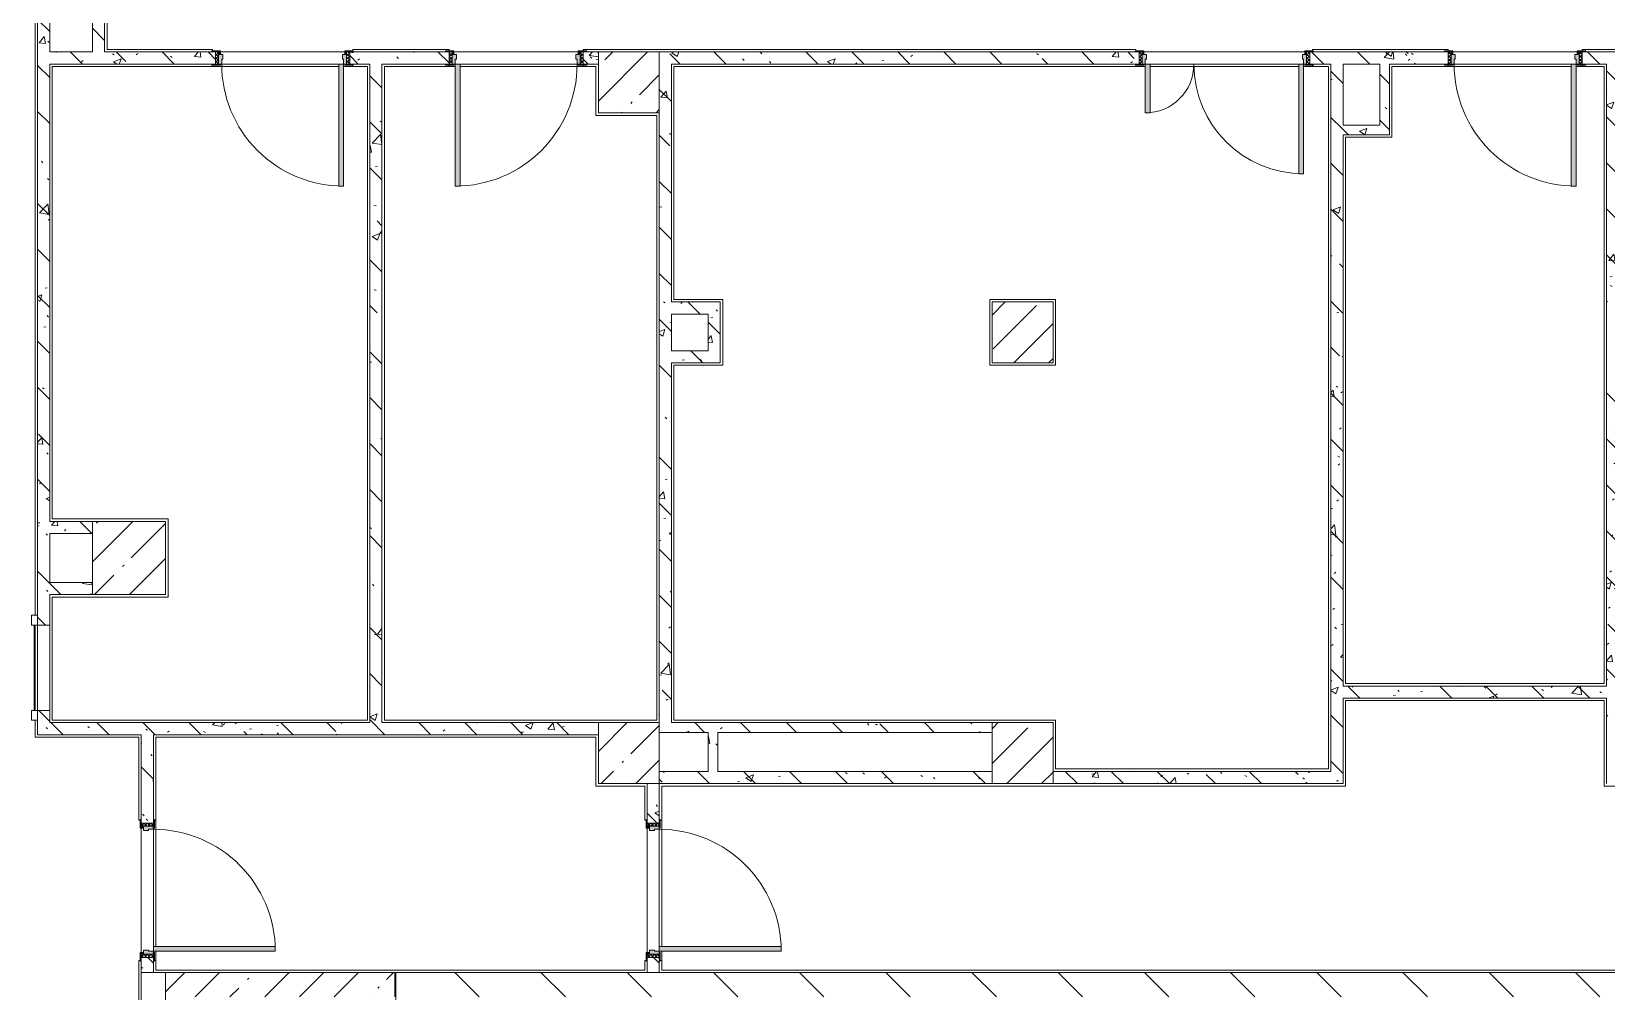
# Model space of a CAD drawing. Header units: millimetres. Extents: x -7229 to 193500, y -8553 to 29000.
# Drawn here: x 65660 to 78580, y 13445 to 21318 of the extents above; entities that cross this region are included whole.
import ezdxf

# ---------------------------------------------------------------- set-up
doc = ezdxf.new("R2010")
doc.units = ezdxf.units.MM
for name, color, linetype, lineweight, true_color in [('A-DOOR-1', 7, 'Continuous', 5, 0xaaaaaa), ('A-DOOR-2', 7, 'Continuous', 5, 0xe2e2e2), ('A-DOOR-FRAM-1', 7, 'Continuous', 5, 0xe2e2e2), ('A-DOOR-FRAM-2', 7, 'Continuous', 5, 0xaaaaaa), ('A-FLOR-1', 7, 'Continuous', 5, 0xaaaaaa), ('I-WALL-3', 7, 'Continuous', 5, 0x787878)]:
    doc.layers.add(name, color=color, linetype=linetype, lineweight=lineweight, true_color=true_color)
for name, color, linetype, lineweight in [('A-WALL-1', 7, 'Continuous', 9), ('I-WALL', 7, 'Continuous', 5), ('S-COLS', 7, 'Continuous', 5)]:
    doc.layers.add(name, color=color, linetype=linetype, lineweight=lineweight)
pattern_1 = [(135, (0, 0), (-377.1708, -377.1708), [533.4, -88.9, 17.78, -88.9]), (135, (0, 376.94), (-377.1708, -377.1708), []), (50, (0, 0), (637.6445, -55.7866), [66.675, -733.425]), (355, (0, 0), (-123.3494, 668.699), [53.34, -586.74]), (100.451, (53.14, -4.65), (514.299, 612.908), [56.665, -623.315]), (46.184, (0, 177.8), (948.7764, -147.15), [100.012, -1100.137]), (96.636, (79.1, 165.5), (830.909, 865.997), [84.998, -934.973]), (351.184, (0, 177.8), (830.918, 865.988), [80.01, -880.11]), (21, (88.9, 133.35), (530.6506, -357.9283), [66.675, -733.425]), (326, (88.9, 133.35), (216.308, 644.6585), [53.34, -586.74]), (71.451, (133.1, 103.5), (746.9596, 286.7243), [56.665, -623.315]), (37.5, (0, 0), (10.81053, 295.9426), [16.764, -562.864, 16.764, -578.866, -588.962]), (37.5, (0, 0), (10.81053, 295.9426), [-1175.258, 16.764, -572.198]), (7.5, (0, 0), (233.8692, 350.6318), [16.764, -322.834, 16.764, -549.529, -224.472]), (7.5, (0, 0), (233.8692, 350.6318), [-905.891, 16.764, -207.708]), (327.5, (-198.25, 0), (474.5678, -20.0513), [16.764, -205.486, 16.764, -676.656, -920.115]), (327.5, (-198.25, 0), (474.5678, -20.0513), [-915.67, 16.764, -903.351]), (317.5, (-287.15, 0), (518.4522, 88.9934), [16.764, -272.161, 16.764, -443.738, -653.415]), (317.5, (-287.15, 0), (518.4522, 88.9934), [-749.427, 16.764, -636.651])]
pattern_2 = [(135, (1751.41, 114.685), (-14.14214, -14.14214), []), (225, (1751.41, 114.685), (14.14214, -14.14214), [])]
pattern_3 = [(45, (-371.384, 114.685), (-14.1421, 14.1421), []), (135, (-371.384, 114.685), (-14.1421, -14.1421), [])]
pattern_4 = [(135, (0, 0), (-353.5534, -353.5534), [])]

# ---------------------------------------------------------------- blocks, each defined once
blk = doc.blocks.new('BSC_Колонна _Прямоугольная - 600х600-V14-1_2_1_птичка зашивка')
at = {"layer": 'S-COLS'}
h = blk.add_hatch(dxfattribs=at)
h.set_pattern_fill('FP_21', color=256, style=0, pattern_type=2)
h.set_pattern_definition([(45, (-66460, -17000), (-285.1231, 285.1231), []), (45, (-66174.88, -17000), (-285.1231, 285.1231), [504.031, -100.806, 16.764, -84.042])])
h.paths.add_polyline_path([(300, -300), (300, 300), (-300, 300), (-300, -300), (288, -300)])
for p, q in [((300, 300), (-300, 300)), ((-300, 300), (-300, -300)), ((300, -300), (300, 300)), ((-300, -300), (300, -300))]:
    blk.add_line(p, q, dxfattribs=at)
blk = doc.blocks.new('110_Дверь_СКБ_2Ст - Д-10а_п__ СОШ_Дв_1450x2100h_Горячий цех 2-32185694-1_2_1_птичка зашивка')
at = {"layer": 'A-DOOR-1'}
h = blk.add_hatch(dxfattribs=at)
h.set_pattern_fill('FP_43', color=256, style=0, pattern_type=2)
h.set_pattern_definition([(135, (1601.41, 114.685), (-14.14214, -14.14214), []), (225, (1601.41, 114.685), (14.14214, -14.14214), [])])
h.paths.add_polyline_path([(712, 50), (687, 50), (687, -50), (712, -50)])
at = {"layer": 'A-DOOR-2'}
for points in [[(-638, 950), (-638, 50), (-598, 50), (-598, 950)], [(622, 450), (622, 50), (662, 50), (662, 450)]]:
    blk.add_hatch(color=256, dxfattribs=at).paths.add_polyline_path(points)
h = blk.add_hatch(color=256, dxfattribs=at)
h.paths.add_polyline_path([(662, 50), (662, 10), (652, 10), (652, -30), (687, -30), (687, 50), (672, 50)])
h.paths.add_polyline_path([(-638, 50), (-663, 50), (-663, -30), (-628, -30), (-628, 10), (-638, 10)])
at = {"layer": 'A-DOOR-FRAM-1'}
for points in [[(-688, 58), (-718, 58), (-718, 50), (-648, 50), (-648, 58), (-667, 58)], [(742, 58), (672, 58), (672, 50), (742, 50)], [(-663, -50), (-718, -50), (-718, -58), (-648, -58), (-648, -50)], [(-663, -30), (-663, -50), (-648, -50), (-648, -30)], [(672, -30), (672, -50), (687, -50), (687, -30)], [(672, -50), (672, -58), (742, -58), (737, -50), (687, -50)]]:
    blk.add_hatch(color=256, dxfattribs=at).paths.add_polyline_path(points)
at = {"layer": 'A-DOOR-FRAM-2'}
h = blk.add_hatch(dxfattribs=at)
h.set_pattern_fill('FP_44', color=256, style=0, pattern_type=2)
h.set_pattern_definition([(45, (-521.384, 114.685), (-14.1421, 14.1421), []), (135, (-521.384, 114.685), (-14.1421, -14.1421), [])])
h.paths.add_polyline_path([(-688, 50), (-688, -50), (-663, -50), (-663, 50)])
at = {"layer": 'A-DOOR-1'}
for p, q in [((-638, 950), (-638, 50)), ((-598, 950), (-638, 950)), ((-598, 50), (-598, 950)), ((662, 450), (622, 450)), ((622, 450), (622, 50)), ((662, 50), (662, 450)), ((-638, 50), (-598, 50)), ((622, 50), (662, 50))]:
    blk.add_line(p, q, dxfattribs=at)
for centre, radius, start, end in [((-638, 50), 900, 0, 90), ((662, 50), 400, 90, 180)]:
    blk.add_arc(centre, radius, start, end, dxfattribs=at)
at = {"layer": 'A-DOOR-FRAM-2'}
for p, q in [((-648, 58), (-718, 58)), ((-718, 58), (-718, 50)), ((-718, 50), (-648, 50)), ((-663, 50), (-688, 50)), ((-688, 50), (-688, -50)), ((-638, 50), (-663, 50)), ((-663, 50), (-663, -30)), ((-663, -50), (-663, 50)), ((-648, 50), (-648, 58)), ((-638, 10), (-638, 50)), ((-628, 10), (-638, 10)), ((-628, -30), (-628, 10)), ((662, 10), (652, 10)), ((652, 10), (652, -30)), ((662, 50), (662, 10)), ((687, 50), (662, 50)), ((742, 58), (672, 58)), ((672, 58), (672, 50)), ((672, 50), (742, 50)), ((687, -30), (687, 50)), ((712, 50), (687, 50)), ((687, 50), (687, -50)), ((712, -50), (712, 50)), ((742, 50), (742, 58)), ((-648, -50), (-718, -50)), ((-718, -50), (-718, -58)), ((-718, -58), (-648, -58)), ((-688, -50), (-663, -50)), ((-663, -30), (-628, -30)), ((-648, -30), (-663, -30)), ((-663, -30), (-663, -50)), ((-663, -50), (-648, -50)), ((-648, -50), (-648, -30)), ((-648, -58), (-648, -50)), ((652, -30), (687, -30)), ((687, -30), (672, -30)), ((672, -30), (672, -50)), ((672, -50), (687, -50)), ((742, -50), (672, -50)), ((672, -50), (672, -58)), ((672, -58), (742, -58)), ((687, -50), (687, -30)), ((687, -50), (712, -50)), ((742, -58), (742, -50))]:
    blk.add_line(p, q, dxfattribs=at)
blk = doc.blocks.new('110_Дверь_СКБ_1Ст_Внутренняя1 - Д-11 1100x2100h_кладовые _все__ коридор _между помещениями блока столовой__ моечные _все_-32089444-1_2_1_птичка зашивка')
at = {"layer": 'A-DOOR-1'}
h = blk.add_hatch(dxfattribs=at)
h.set_pattern_fill('FP_34', color=256, style=0, pattern_type=2)
h.set_pattern_definition(pattern_2)
h.paths.add_polyline_path([(562.5, -50), (562.5, 50), (537.5, 50), (537.5, -50)])
at = {"layer": 'A-DOOR-2'}
h = blk.add_hatch(color=256, dxfattribs=at)
h.paths.add_polyline_path([(537.5, -30), (537.5, 50), (512.5, 50), (512.5, 10), (502.5, 10), (502.5, -30), (512.5, -30)])
h.paths.add_polyline_path([(-477.5, -30), (-477.5, 10), (-487.5, 10), (-487.5, 50), (-512.5, 50), (-512.5, -30), (-487.5, -30)])
at = {"layer": 'A-DOOR-FRAM-1'}
for points in [[(472.5, 50), (512.5, 50), (512.5, 1050), (472.5, 1050), (472.5, 58.5)], [(-512.5, 50), (-497.5, 50), (-497.5, 58), (-567.5, 58), (-567.5, 50), (-537.5, 50)], [(592.5, 50), (592.5, 58), (522.5, 58), (522.5, 50), (562.5, 50)], [(-567.5, -58), (-497.5, -58), (-497.5, -50), (-567.5, -50)], [(-497.5, -50), (-497.5, -30), (-512.5, -30), (-512.5, -50)], [(522.5, -50), (537.5, -50), (537.5, -30), (522.5, -30)], [(592.5, -58), (592.5, -50), (522.5, -50), (522.5, -58), (562.5, -58)]]:
    blk.add_hatch(color=256, dxfattribs=at).paths.add_polyline_path(points)
at = {"layer": 'A-DOOR-FRAM-2'}
h = blk.add_hatch(dxfattribs=at)
h.set_pattern_fill('FP_35', color=256, style=0, pattern_type=2)
h.set_pattern_definition(pattern_3)
h.paths.add_polyline_path([(-537.5, -50), (-512.5, -50), (-512.5, 50), (-537.5, 50)])
at = {"layer": 'A-DOOR-1'}
for p, q in [((512.5, 1050), (472.5, 1050)), ((472.5, 1050), (472.5, 50)), ((512.5, 50), (512.5, 1050)), ((472.5, 50), (512.5, 50))]:
    blk.add_line(p, q, dxfattribs=at)
blk.add_arc((512.5, 50), 1000, 90, 180, dxfattribs=at)
at = {"layer": 'A-DOOR-FRAM-2'}
for p, q in [((-497.5, 58), (-567.5, 58)), ((-567.5, 58), (-567.5, 50)), ((-567.5, 50), (-497.5, 50)), ((-512.5, 50), (-537.5, 50)), ((-537.5, 50), (-537.5, -50)), ((-487.5, 50), (-512.5, 50)), ((-512.5, 50), (-512.5, -30)), ((-512.5, -50), (-512.5, 50)), ((-497.5, 50), (-512.5, 50)), ((-512.5, 50), (-512.5, 49)), ((-512.5, 49), (-497.5, 49)), ((-497.5, 50), (-497.5, 58)), ((-497.5, 49), (-497.5, 50)), ((-487.5, 10), (-487.5, 50)), ((-477.5, 10), (-487.5, 10)), ((-477.5, -30), (-477.5, 10)), ((512.5, 10), (502.5, 10)), ((502.5, 10), (502.5, -30)), ((512.5, 50), (512.5, 10)), ((537.5, 50), (512.5, 50)), ((592.5, 58), (522.5, 58)), ((522.5, 58), (522.5, 50)), ((537.5, 50), (522.5, 50)), ((522.5, 50), (522.5, 49)), ((522.5, 50), (592.5, 50)), ((522.5, 49), (537.5, 49)), ((537.5, -30), (537.5, 50)), ((562.5, 50), (537.5, 50)), ((537.5, 50), (537.5, -50)), ((537.5, 49), (537.5, 50)), ((562.5, -50), (562.5, 50)), ((592.5, 50), (592.5, 58)), ((-497.5, -50), (-567.5, -50)), ((-567.5, -50), (-567.5, -58)), ((-567.5, -58), (-497.5, -58)), ((-537.5, -50), (-512.5, -50)), ((-512.5, -30), (-477.5, -30)), ((-497.5, -30), (-512.5, -30)), ((-512.5, -30), (-512.5, -50)), ((-512.5, -50), (-497.5, -50)), ((-497.5, -50), (-497.5, -30)), ((-497.5, -58), (-497.5, -50)), ((502.5, -30), (537.5, -30)), ((537.5, -30), (522.5, -30)), ((522.5, -30), (522.5, -50)), ((522.5, -50), (537.5, -50)), ((592.5, -50), (522.5, -50)), ((522.5, -50), (522.5, -58)), ((522.5, -58), (592.5, -58)), ((537.5, -50), (537.5, -30)), ((537.5, -50), (562.5, -50)), ((592.5, -58), (592.5, -50))]:
    blk.add_line(p, q, dxfattribs=at)
blk = doc.blocks.new('110_Дверь_СКБ_1Ст_Внутренняя1 - Д-11п 1100x2100h_кладовые _все__ коридор _между помещениями блока столовой__ моечные _все_ 2-32102277-1_2_1_птичка зашивка')
at = {"layer": 'A-DOOR-1'}
h = blk.add_hatch(dxfattribs=at)
h.set_pattern_fill('FP_34', color=256, style=0, pattern_type=2)
h.set_pattern_definition(pattern_2)
h.paths.add_polyline_path([(537.5, -50), (562.5, -50), (562.5, 50), (537.5, 50)])
at = {"layer": 'A-DOOR-2'}
h = blk.add_hatch(color=256, dxfattribs=at)
h.paths.add_polyline_path([(-512.5, -30), (-477.5, -30), (-477.5, 10), (-487.5, 10), (-487.5, 50), (-512.5, 50)])
h.paths.add_polyline_path([(537.5, -30), (537.5, 50), (512.5, 50), (512.5, 10), (502.5, 10), (502.5, -30), (512.5, -30)])
at = {"layer": 'A-DOOR-FRAM-1'}
for points in [[(-487.5, 50), (-447.5, 50), (-447.5, 1050), (-487.5, 1050), (-487.5, 70)], [(-567.5, 50), (-497.5, 50), (-497.5, 58), (-567.5, 58)], [(562.5, 50), (592.5, 50), (592.5, 58), (522.5, 58), (522.5, 50), (542.6, 50)], [(-567.5, -58), (-497.5, -58), (-497.5, -50), (-567.5, -50)], [(-497.5, -50), (-497.5, -30), (-512.5, -30), (-512.5, -50)], [(537.5, -50), (537.5, -30), (522.5, -30), (522.5, -50)], [(560.5, -58), (592.5, -58), (592.5, -50), (522.5, -51.4), (522.5, -58)]]:
    blk.add_hatch(color=256, dxfattribs=at).paths.add_polyline_path(points)
at = {"layer": 'A-DOOR-FRAM-2'}
h = blk.add_hatch(dxfattribs=at)
h.set_pattern_fill('FP_35', color=256, style=0, pattern_type=2)
h.set_pattern_definition(pattern_3)
h.paths.add_polyline_path([(-537.5, -50), (-512.5, -50), (-512.5, 50), (-537.5, 50)])
at = {"layer": 'A-DOOR-1'}
for p, q in [((-487.5, 1050), (-487.5, 50)), ((-447.5, 1050), (-487.5, 1050)), ((-447.5, 50), (-447.5, 1050)), ((-487.5, 50), (-447.5, 50))]:
    blk.add_line(p, q, dxfattribs=at)
blk.add_arc((-487.5, 50), 1000, 360, 90, dxfattribs=at)
at = {"layer": 'A-DOOR-FRAM-2'}
for p, q in [((-497.5, 58), (-567.5, 58)), ((-567.5, 58), (-567.5, 50)), ((-567.5, 50), (-497.5, 50)), ((-512.5, 50), (-537.5, 50)), ((-537.5, 50), (-537.5, -50)), ((-487.5, 50), (-512.5, 50)), ((-512.5, 50), (-512.5, -30)), ((-512.5, -50), (-512.5, 50)), ((-497.5, 50), (-512.5, 50)), ((-512.5, 50), (-512.5, 49)), ((-512.5, 49), (-497.5, 49)), ((-497.5, 50), (-497.5, 58)), ((-497.5, 49), (-497.5, 50)), ((-487.5, 10), (-487.5, 50)), ((-477.5, 10), (-487.5, 10)), ((-477.5, -30), (-477.5, 10)), ((512.5, 10), (502.5, 10)), ((502.5, 10), (502.5, -30)), ((512.5, 50), (512.5, 10)), ((537.5, 50), (512.5, 50)), ((592.5, 58), (522.5, 58)), ((522.5, 58), (522.5, 50)), ((537.5, 50), (522.5, 50)), ((522.5, 50), (522.5, 49)), ((522.5, 50), (592.5, 50)), ((522.5, 49), (537.5, 49)), ((537.5, -30), (537.5, 50)), ((562.5, 50), (537.5, 50)), ((537.5, 50), (537.5, -50)), ((537.5, 49), (537.5, 50)), ((562.5, -50), (562.5, 50)), ((592.5, 50), (592.5, 58)), ((-497.5, -50), (-567.5, -50)), ((-567.5, -50), (-567.5, -58)), ((-567.5, -58), (-497.5, -58)), ((-537.5, -50), (-512.5, -50)), ((-512.5, -30), (-477.5, -30)), ((-497.5, -30), (-512.5, -30)), ((-512.5, -30), (-512.5, -50)), ((-512.5, -50), (-497.5, -50)), ((-497.5, -50), (-497.5, -30)), ((-497.5, -58), (-497.5, -50)), ((502.5, -30), (537.5, -30)), ((537.5, -30), (522.5, -30)), ((522.5, -30), (522.5, -50)), ((522.5, -50), (537.5, -50)), ((592.5, -50), (522.5, -50)), ((522.5, -50), (522.5, -58)), ((522.5, -58), (592.5, -58)), ((537.5, -50), (537.5, -30)), ((537.5, -50), (562.5, -50)), ((592.5, -58), (592.5, -50))]:
    blk.add_line(p, q, dxfattribs=at)
blk = doc.blocks.new('110_Дверь_СКБ_1Ст_Внутренняя1 - Д-11п 1100x2100h_кладовые _все__ коридор _между помещениями блока столовой__ моечные _все_ 2-V54-1_2_1_птичка зашивка')
at = {"layer": 'A-DOOR-1'}
h = blk.add_hatch(dxfattribs=at)
h.set_pattern_fill('FP_34', color=256, style=0, pattern_type=2)
h.set_pattern_definition(pattern_2)
h.paths.add_polyline_path([(537.5, 50), (537.5, -50), (562.5, -50), (558.5, 50)])
at = {"layer": 'A-DOOR-2'}
h = blk.add_hatch(color=256, dxfattribs=at)
h.paths.add_polyline_path([(512.5, 50), (512.5, 10), (502.5, 10), (502.5, -30), (537.5, -30), (537.5, 50), (522.5, 50)])
h.paths.add_polyline_path([(-497.5, 50), (-512.5, 50), (-512.5, -30), (-477.5, -30), (-477.5, 10), (-487.5, 10), (-487.5, 50)])
at = {"layer": 'A-DOOR-FRAM-1'}
for points in [[(-487.5, 1050), (-487.5, 50), (-447.5, 50), (-447.5, 1050), (-477.5, 1050)], [(-557.5, 58), (-567.5, 58), (-562.5, 50), (-497.5, 50), (-497.5, 58), (-537.5, 58)], [(592.5, 58), (522.5, 58), (522.5, 50), (592.5, 50)], [(-537.5, -50), (-567.5, -50), (-562.5, -58), (-497.5, -58), (-497.5, -50), (-512.5, -50)], [(-512.5, -30), (-512.5, -50), (-497.5, -50), (-497.5, -30)], [(537.5, -30), (522.5, -30), (522.5, -50), (537.5, -50)], [(562.5, -50), (522.5, -50), (522.5, -58), (592.5, -58), (587.5, -50), (582.7, -50)]]:
    blk.add_hatch(color=256, dxfattribs=at).paths.add_polyline_path(points)
at = {"layer": 'A-DOOR-FRAM-2'}
h = blk.add_hatch(dxfattribs=at)
h.set_pattern_fill('FP_35', color=256, style=0, pattern_type=2)
h.set_pattern_definition(pattern_3)
h.paths.add_polyline_path([(-512.5, 50), (-537.5, 50), (-537.5, -50), (-512.5, -50)])
at = {"layer": 'A-DOOR-1'}
for p, q in [((-487.5, 1050), (-487.5, 50)), ((-447.5, 1050), (-487.5, 1050)), ((-447.5, 50), (-447.5, 1050)), ((-487.5, 50), (-447.5, 50))]:
    blk.add_line(p, q, dxfattribs=at)
blk.add_arc((-487.5, 50), 1000, 360, 90, dxfattribs=at)
at = {"layer": 'A-DOOR-FRAM-2'}
for p, q in [((-497.5, 58), (-567.5, 58)), ((-567.5, 58), (-567.5, 50)), ((-567.5, 50), (-497.5, 50)), ((-512.5, 50), (-537.5, 50)), ((-537.5, 50), (-537.5, -50)), ((-487.5, 50), (-512.5, 50)), ((-512.5, 50), (-512.5, -30)), ((-512.5, -50), (-512.5, 50)), ((-497.5, 50), (-512.5, 50)), ((-512.5, 50), (-512.5, 49)), ((-512.5, 49), (-497.5, 49)), ((-497.5, 50), (-497.5, 58)), ((-497.5, 49), (-497.5, 50)), ((-487.5, 10), (-487.5, 50)), ((-477.5, 10), (-487.5, 10)), ((-477.5, -30), (-477.5, 10)), ((512.5, 10), (502.5, 10)), ((502.5, 10), (502.5, -30)), ((512.5, 50), (512.5, 10)), ((537.5, 50), (512.5, 50)), ((592.5, 58), (522.5, 58)), ((522.5, 58), (522.5, 50)), ((537.5, 50), (522.5, 50)), ((522.5, 50), (522.5, 49)), ((522.5, 50), (592.5, 50)), ((522.5, 49), (537.5, 49)), ((537.5, -30), (537.5, 50)), ((562.5, 50), (537.5, 50)), ((537.5, 50), (537.5, -50)), ((537.5, 49), (537.5, 50)), ((562.5, -50), (562.5, 50)), ((592.5, 50), (592.5, 58)), ((-497.5, -50), (-567.5, -50)), ((-567.5, -50), (-567.5, -58)), ((-567.5, -58), (-497.5, -58)), ((-537.5, -50), (-512.5, -50)), ((-512.5, -30), (-477.5, -30)), ((-497.5, -30), (-512.5, -30)), ((-512.5, -30), (-512.5, -50)), ((-512.5, -50), (-497.5, -50)), ((-497.5, -50), (-497.5, -30)), ((-497.5, -58), (-497.5, -50)), ((502.5, -30), (537.5, -30)), ((537.5, -30), (522.5, -30)), ((522.5, -30), (522.5, -50)), ((522.5, -50), (537.5, -50)), ((592.5, -50), (522.5, -50)), ((522.5, -50), (522.5, -58)), ((522.5, -58), (592.5, -58)), ((537.5, -50), (537.5, -30)), ((537.5, -50), (562.5, -50)), ((592.5, -58), (592.5, -50))]:
    blk.add_line(p, q, dxfattribs=at)
blk = doc.blocks.new('BSC_Колонна _Прямоугольная - 500х500-V61-1_2_1_птичка зашивка')
at = {"layer": 'S-COLS'}
h = blk.add_hatch(dxfattribs=at)
h.set_pattern_fill('FP_76', color=256, style=0, pattern_type=2)
h.set_pattern_definition([(45, (-70560, -15400), (-285.1231, 285.1231), []), (45, (-70274.88, -15400), (-285.1231, 285.1231), [504.031, -100.806, 16.764, -84.042])])
h.paths.add_polyline_path([(130, -250), (250, -250), (250, 250), (-250, 250), (-250, -250)])
for p, q in [((250, 250), (-250, 250)), ((-250, 250), (-250, -250)), ((250, -250), (250, 250)), ((-250, -250), (250, -250))]:
    blk.add_line(p, q, dxfattribs=at)
blk = doc.blocks.new('BSC_Колонна _Прямоугольная - 500х500-V62-1_2_1_птичка зашивка')
at = {"layer": 'S-COLS'}
h = blk.add_hatch(dxfattribs=at)
h.set_pattern_fill('FP_77', color=256, style=0, pattern_type=2)
h.set_pattern_definition([(45, (-73790, -15400), (-285.1231, 285.1231), []), (45, (-73504.88, -15400), (-285.1231, 285.1231), [504.031, -100.806, 16.764, -84.042])])
h.paths.add_polyline_path([(-250, -250), (250, -250), (250, 250), (-250, 250), (-250, -195)])
for p, q in [((250, 250), (-250, 250)), ((-250, 250), (-250, -250)), ((250, -250), (250, 250)), ((-250, -250), (250, -250))]:
    blk.add_line(p, q, dxfattribs=at)
blk = doc.blocks.new('BSC_Колонна _Прямоугольная - 500х500-V76-1_2_1_птичка зашивка')
at = {"layer": 'S-COLS'}
h = blk.add_hatch(dxfattribs=at)
h.set_pattern_fill('FP_87', color=256, style=0, pattern_type=2)
h.set_pattern_definition([(45, (-70560, -20900), (-285.1231, 285.1231), []), (45, (-70274.88, -20900), (-285.1231, 285.1231), [504.031, -100.806, 16.764, -84.042])])
h.paths.add_polyline_path([(-250, -250), (250, -250), (250, 250), (-250, 250), (-250, 130)])
for p, q in [((250, 250), (-250, 250)), ((-250, 250), (-250, -250)), ((250, -250), (250, 250)), ((-250, -250), (250, -250))]:
    blk.add_line(p, q, dxfattribs=at)
blk = doc.blocks.new('BSC_Колонна _Прямоугольная - 500х500-V78-1_2_1_птичка зашивка')
at = {"layer": 'S-COLS'}
h = blk.add_hatch(dxfattribs=at)
h.set_pattern_fill('FP_90', color=256, style=0, pattern_type=2)
h.set_pattern_definition([(45, (-73790, -18850), (-285.1231, 285.1231), []), (45, (-73504.88, -18850), (-285.1231, 285.1231), [504.031, -100.806, 16.764, -84.042])])
h.paths.add_polyline_path([(250, -250), (247, 250), (-250, 250), (-250, -250)])
for p, q in [((250, 250), (-250, 250)), ((-250, 250), (-250, -250)), ((250, -250), (250, 250)), ((-250, -250), (250, -250))]:
    blk.add_line(p, q, dxfattribs=at)
blk = doc.blocks.new('Штора противопожарная_Рен - ШТ_700х700-22567375-1_2_1_птичка зашивка')
at = {"layer": 'A-DOOR-1'}
for p, q in [((-430, 100), (-350, 100)), ((-430, 50), (-430, 100)), ((-350, 50), (-430, 50)), ((-350, 100), (-350, 50)), ((-350, 78), (350, 78)), ((-350, 73), (-350, 78)), ((350, 73), (-350, 73)), ((350, 100), (430, 100)), ((350, 50), (350, 100)), ((350, 78), (350, 73)), ((430, 50), (350, 50)), ((430, 100), (430, 50))]:
    blk.add_line(p, q, dxfattribs=at)
blk = doc.blocks.new('110_Дверь_СКБ_1Ст_Внутренняя1 - Д-12 EIW 1100x2100h_кладовые _все__ коридор _между помещениями блока столовой__ моечные _все_-32933558-1_2_1_птичка зашивка')
at = {"layer": 'A-DOOR-1'}
h = blk.add_hatch(dxfattribs=at)
h.set_pattern_fill('FP_34', color=256, style=0, pattern_type=2)
h.set_pattern_definition(pattern_2)
h.paths.add_polyline_path([(562.5, -50), (562.5, 50), (537.5, 50), (543.1, -50)])
at = {"layer": 'A-DOOR-2'}
h = blk.add_hatch(color=256, dxfattribs=at)
h.paths.add_polyline_path([(537.5, -30), (537.5, 50), (512.5, 50), (512.5, 10), (502.5, 10), (502.5, -30), (512.5, -30)])
h.paths.add_polyline_path([(-477.5, 10), (-487.5, 10), (-487.5, 50), (-512.5, 50), (-512.5, -30), (-477.5, -30), (-477.5, -6)])
at = {"layer": 'A-DOOR-FRAM-1'}
for points in [[(512.5, 863.5), (512.5, 1050), (472.5, 1050), (472.5, 50), (512.5, 50), (512.5, 645.8)], [(-497.5, 58), (-567.5, 58), (-562.5, 50), (-497.5, 50)], [(592.5, 58), (522.5, 58), (522.5, 50), (592.5, 50)], [(-497.5, -50), (-567.5, -50), (-562.5, -58), (-497.5, -58)], [(-497.5, -30), (-512.5, -30), (-512.5, -50), (-497.5, -50)], [(537.5, -30), (522.5, -30), (522.5, -50), (537.5, -50)], [(592.5, -50), (522.5, -50), (522.5, -58), (592.5, -58)]]:
    blk.add_hatch(color=256, dxfattribs=at).paths.add_polyline_path(points)
at = {"layer": 'A-DOOR-FRAM-2'}
h = blk.add_hatch(dxfattribs=at)
h.set_pattern_fill('FP_35', color=256, style=0, pattern_type=2)
h.set_pattern_definition(pattern_3)
h.paths.add_polyline_path([(-512.5, -50), (-512.5, 50), (-537.5, 50), (-537.5, -50)])
at = {"layer": 'A-DOOR-1'}
for p, q in [((512.5, 1050), (472.5, 1050)), ((472.5, 1050), (472.5, 50)), ((512.5, 50), (512.5, 1050)), ((472.5, 50), (512.5, 50))]:
    blk.add_line(p, q, dxfattribs=at)
blk.add_arc((512.5, 50), 1000, 90, 180, dxfattribs=at)
at = {"layer": 'A-DOOR-FRAM-2'}
for p, q in [((-497.5, 58), (-567.5, 58)), ((-567.5, 58), (-567.5, 50)), ((-567.5, 50), (-497.5, 50)), ((-512.5, 50), (-537.5, 50)), ((-537.5, 50), (-537.5, -50)), ((-487.5, 50), (-512.5, 50)), ((-512.5, 50), (-512.5, -30)), ((-512.5, -50), (-512.5, 50)), ((-497.5, 50), (-512.5, 50)), ((-512.5, 50), (-512.5, 49)), ((-512.5, 49), (-497.5, 49)), ((-497.5, 50), (-497.5, 58)), ((-497.5, 49), (-497.5, 50)), ((-487.5, 10), (-487.5, 50)), ((-477.5, 10), (-487.5, 10)), ((-477.5, -30), (-477.5, 10)), ((512.5, 10), (502.5, 10)), ((502.5, 10), (502.5, -30)), ((512.5, 50), (512.5, 10)), ((537.5, 50), (512.5, 50)), ((592.5, 58), (522.5, 58)), ((522.5, 58), (522.5, 50)), ((537.5, 50), (522.5, 50)), ((522.5, 50), (522.5, 49)), ((522.5, 50), (592.5, 50)), ((522.5, 49), (537.5, 49)), ((537.5, -30), (537.5, 50)), ((562.5, 50), (537.5, 50)), ((537.5, 50), (537.5, -50)), ((537.5, 49), (537.5, 50)), ((562.5, -50), (562.5, 50)), ((592.5, 50), (592.5, 58)), ((-497.5, -50), (-567.5, -50)), ((-567.5, -50), (-567.5, -58)), ((-567.5, -58), (-497.5, -58)), ((-537.5, -50), (-512.5, -50)), ((-512.5, -30), (-477.5, -30)), ((-497.5, -30), (-512.5, -30)), ((-512.5, -30), (-512.5, -50)), ((-512.5, -50), (-497.5, -50)), ((-497.5, -50), (-497.5, -30)), ((-497.5, -58), (-497.5, -50)), ((502.5, -30), (537.5, -30)), ((537.5, -30), (522.5, -30)), ((522.5, -30), (522.5, -50)), ((522.5, -50), (537.5, -50)), ((592.5, -50), (522.5, -50)), ((522.5, -50), (522.5, -58)), ((522.5, -58), (592.5, -58)), ((537.5, -50), (537.5, -30)), ((537.5, -50), (562.5, -50)), ((592.5, -58), (592.5, -50))]:
    blk.add_line(p, q, dxfattribs=at)
blk = doc.blocks.new('110_Дверь_СКБ_1Ст_Внутренняя1 - Д-11 1100x2100h_кладовые _все__ коридор _между помещениями блока столовой__ моечные _все_-V109-1_2_1_птичка зашивка')
at = {"layer": 'A-DOOR-1'}
h = blk.add_hatch(dxfattribs=at)
h.set_pattern_fill('FP_34', color=256, style=0, pattern_type=2)
h.set_pattern_definition(pattern_2)
h.paths.add_polyline_path([(537, 50), (537, -50), (562, -50), (562, 50)])
at = {"layer": 'A-DOOR-2'}
h = blk.add_hatch(color=256, dxfattribs=at)
h.paths.add_polyline_path([(537, 50), (512, 50), (512, 10), (502, 10), (502, -30), (537, -30)])
h.paths.add_polyline_path([(-513, 50), (-513, -30), (-478, -30), (-478, 10), (-488, 10), (-488, 50), (-498, 50)])
at = {"layer": 'A-DOOR-FRAM-1'}
for points in [[(472, 1050), (472, 50), (512, 50), (512, 1050)], [(-538, 58), (-568, 58), (-562, 50), (-498, 50), (-498, 58), (-535, 58)], [(537, 58), (522, 58), (522, 50), (592, 50), (592, 58), (543, 58)], [(-498, -50), (-568, -50), (-562, -58), (-498, -56)], [(-498, -30), (-513, -30), (-513, -50), (-498, -50)], [(522, -30), (522, -50), (537, -50), (537, -30)], [(562, -50), (522, -50), (522, -58), (592, -58), (592, -50)]]:
    blk.add_hatch(color=256, dxfattribs=at).paths.add_polyline_path(points)
at = {"layer": 'A-DOOR-FRAM-2'}
h = blk.add_hatch(dxfattribs=at)
h.set_pattern_fill('FP_35', color=256, style=0, pattern_type=2)
h.set_pattern_definition(pattern_3)
h.paths.add_polyline_path([(-513, 50), (-538, 50), (-537, -50), (-513, -50)])
at = {"layer": 'A-DOOR-1'}
for p, q in [((472, 1050), (472, 50)), ((512, 1050), (472, 1050)), ((512, 50), (512, 1050)), ((472, 50), (512, 50))]:
    blk.add_line(p, q, dxfattribs=at)
blk.add_arc((512, 50), 1000, 90, 180, dxfattribs=at)
at = {"layer": 'A-DOOR-FRAM-2'}
for p, q in [((-498, 58), (-568, 58)), ((-568, 58), (-568, 50)), ((-568, 50), (-498, 50)), ((-513, 50), (-538, 50)), ((-538, 50), (-538, -50)), ((-488, 50), (-513, 50)), ((-513, 50), (-513, -30)), ((-513, -50), (-513, 50)), ((-498, 50), (-513, 50)), ((-513, 50), (-513, 49)), ((-513, 49), (-498, 49)), ((-498, 50), (-498, 58)), ((-498, 49), (-498, 50)), ((-488, 10), (-488, 50)), ((-478, 10), (-488, 10)), ((-478, -30), (-478, 10)), ((512, 10), (502, 10)), ((502, 10), (502, -30)), ((512, 50), (512, 10)), ((537, 50), (512, 50)), ((592, 58), (522, 58)), ((522, 58), (522, 50)), ((537, 50), (522, 50)), ((522, 50), (522, 49)), ((522, 50), (592, 50)), ((522, 49), (537, 49)), ((537, -30), (537, 50)), ((562, 50), (537, 50)), ((537, 50), (537, -50)), ((537, 49), (537, 50)), ((562, -50), (562, 50)), ((592, 50), (592, 58)), ((-498, -50), (-568, -50)), ((-568, -50), (-568, -58)), ((-568, -58), (-498, -58)), ((-538, -50), (-513, -50)), ((-513, -30), (-478, -30)), ((-498, -30), (-513, -30)), ((-513, -30), (-513, -50)), ((-513, -50), (-498, -50)), ((-498, -50), (-498, -30)), ((-498, -58), (-498, -50)), ((502, -30), (537, -30)), ((537, -30), (522, -30)), ((522, -30), (522, -50)), ((522, -50), (537, -50)), ((592, -50), (522, -50)), ((522, -50), (522, -58)), ((522, -58), (592, -58)), ((537, -50), (537, -30)), ((537, -50), (562, -50)), ((592, -58), (592, -50))]:
    blk.add_line(p, q, dxfattribs=at)

msp = doc.modelspace()

# ---------------------------------------------------------------- hatches: boundary and pattern name
at = {"layer": 'I-WALL'}
h = msp.add_hatch(dxfattribs=at)
h.set_pattern_fill('FP_19', color=256, style=0, pattern_type=2)
h.set_pattern_definition(pattern_4)
h.paths.add_polyline_path([(66560, 12300), (66760, 12300), (66760, 13600), (66560, 13600), (66560, 12320)])
h = msp.add_hatch(dxfattribs=at)
h.set_pattern_fill('FP_1', color=256, style=0, pattern_type=2)
h.set_pattern_definition([(45, (0, 0), (-285.1231, 285.1231), []), (45, (285.12, 0), (-285.1231, 285.1231), [504.031, -100.806, 16.764, -84.042])])
h.paths.add_polyline_path([(68450, 13400), (68640, 13400), (68640, 13600), (66760, 13600), (66760, 13400), (68210, 13400)])
h = msp.add_hatch(dxfattribs=at)
h.set_pattern_fill('FP_19', color=256, style=0, pattern_type=2)
h.set_pattern_definition(pattern_4)
h.paths.add_polyline_path([(73620, 13400), (84700, 13400), (84700, 13600), (68650, 13600), (68650, 13400), (73540, 13400)])
at = {"layer": 'I-WALL-3'}
h = msp.add_hatch(dxfattribs=at)
h.set_pattern_fill('FP_31', color=256, style=0, pattern_type=2)
h.set_pattern_definition(pattern_1)
h.paths.add_polyline_path([(65810, 15550), (65810, 15750), (65710, 15750), (65710, 15550), (65720.6, 15550)])
h.paths.add_polyline_path([(65810, 16450), (65810, 22800), (65710, 22800), (65710, 16450)])
h = msp.add_hatch(dxfattribs=at)
h.set_pattern_fill('FP_31', color=256, style=0, pattern_type=2)
h.set_pattern_definition(pattern_1)
h.paths.add_polyline_path([(66260, 21150), (66260, 22700), (66160, 22700), (66160, 21150)])
h = msp.add_hatch(dxfattribs=at)
h.set_pattern_fill('FP_31', color=256, style=0, pattern_type=2)
h.set_pattern_definition(pattern_1)
h.paths.add_polyline_path([(66780, 21050), (67170, 21050), (67170, 21150), (65810, 21150), (65810, 21050), (66280, 21050)])
h = msp.add_hatch(dxfattribs=at)
h.set_pattern_fill('FP_31', color=256, style=0, pattern_type=2)
h.set_pattern_definition(pattern_1)
h.paths.add_polyline_path([(69055, 21050), (69085, 21050), (69085, 21150), (68270, 21150), (68270, 21050), (68555, 21050)])
h.paths.add_polyline_path([(78579.8, 21050), (78579.8, 21150), (78379.8, 21150), (78379.8, 21050), (78559.8, 21050)])
h.paths.add_polyline_path([(76275.8, 21050), (77279.8, 21050), (77279.8, 21150), (76144.8, 21150), (76144.8, 21050), (76174.8, 21050)])
h.paths.add_polyline_path([(73520, 21050), (74744.8, 21050), (74744.8, 21150), (70810, 21150), (70810, 21050), (72704.3, 21050)])
h.paths.add_polyline_path([(70310, 21050), (70310, 21150), (70185, 21150), (70185, 21050), (70290, 21050)])
h = msp.add_hatch(dxfattribs=at)
h.set_pattern_fill('FP_31', color=256, style=0, pattern_type=2)
h.set_pattern_definition(pattern_1)
h.paths.add_polyline_path([(78579.8, 15150), (78580, 15150.8), (78580, 15650), (78679.8, 15650), (78679.8, 18600), (78580, 18600), (78580, 19100), (78679.8, 19100), (78679.8, 21150), (78579.8, 21150), (78579.8, 15325.4)])
h = msp.add_hatch(dxfattribs=at)
h.set_pattern_fill('FP_31', color=256, style=0, pattern_type=2)
h.set_pattern_definition(pattern_1)
h.paths.add_polyline_path([(68535, 15650), (68535, 21050), (68435, 21050), (68435, 15650), (68447.4, 15650)])
h = msp.add_hatch(dxfattribs=at)
h.set_pattern_fill('FP_31', color=256, style=0, pattern_type=2)
h.set_pattern_definition(pattern_1)
h.paths.add_polyline_path([(70810, 15570), (70910, 15570), (70910, 21050), (70810, 21050), (70810, 15650)])
h = msp.add_hatch(dxfattribs=at)
h.set_pattern_fill('FP_31', color=256, style=0, pattern_type=2)
h.set_pattern_definition(pattern_1)
h.paths.add_polyline_path([(76419.8, 15150), (76419.8, 21050), (76319.8, 21047.1), (76319.8, 15150)])
h = msp.add_hatch(dxfattribs=at)
h.set_pattern_fill('FP_31', color=256, style=0, pattern_type=2)
h.set_pattern_definition(pattern_1)
h.paths.add_polyline_path([(76799.5, 20550), (76799.5, 21050), (76719.5, 21050), (76719.5, 20550)])
h = msp.add_hatch(dxfattribs=at)
h.set_pattern_fill('FP_31', color=256, style=0, pattern_type=2)
h.set_pattern_definition(pattern_1)
h.paths.add_polyline_path([(76799.5, 20470), (76799.5, 20550), (76419.8, 20550), (76419.8, 20470), (76719.5, 20470)])
h = msp.add_hatch(dxfattribs=at)
h.set_pattern_fill('FP_31', color=256, style=0, pattern_type=2)
h.set_pattern_definition(pattern_1)
h.paths.add_polyline_path([(70930, 19000), (71210, 19000), (71210, 19100), (70910, 19100), (70915.1, 19000), (70918.6, 19000)])
h = msp.add_hatch(dxfattribs=at)
h.set_pattern_fill('FP_31', color=256, style=0, pattern_type=2)
h.set_pattern_definition(pattern_1)
h.paths.add_polyline_path([(71310, 18700), (71310, 19100), (71210, 19100), (71210, 18700)])
h = msp.add_hatch(dxfattribs=at)
h.set_pattern_fill('FP_31', color=256, style=0, pattern_type=2)
h.set_pattern_definition(pattern_1)
h.paths.add_polyline_path([(70918.6, 18600), (71310, 18600), (71310, 18700), (70910, 18700), (70914.3, 18600)])
h = msp.add_hatch(dxfattribs=at)
h.set_pattern_fill('FP_31', color=256, style=0, pattern_type=2)
h.set_pattern_definition(pattern_1)
h.paths.add_polyline_path([(66160, 17200), (66160, 17300), (65810, 17300), (65810, 17200), (65938.2, 17200)])
h = msp.add_hatch(dxfattribs=at)
h.set_pattern_fill('FP_31', color=256, style=0, pattern_type=2)
h.set_pattern_definition(pattern_1)
h.paths.add_polyline_path([(66140, 16700), (66160, 16700), (66160, 16800), (65810, 16800), (65810, 16700), (65830, 16700)])
h = msp.add_hatch(dxfattribs=at)
h.set_pattern_fill('FP_31', color=256, style=0, pattern_type=2)
h.set_pattern_definition(pattern_1)
h.paths.add_polyline_path([(76419.8, 15850), (78579.8, 15850), (78579.8, 15950), (76419.8, 15950)])
h = msp.add_hatch(dxfattribs=at)
h.set_pattern_fill('FP_31', color=256, style=0, pattern_type=2)
h.set_pattern_definition(pattern_1)
h.paths.add_polyline_path([(67110, 15550), (68535, 15550), (68535, 15650), (65810, 15650), (65810, 15550), (66815.7, 15550)])
h = msp.add_hatch(dxfattribs=at)
h.set_pattern_fill('FP_31', color=256, style=0, pattern_type=2)
h.set_pattern_definition(pattern_1)
h.paths.add_polyline_path([(68535, 15550), (70310, 15550), (70310, 15650), (68535, 15650), (68535, 15595.9)])
h = msp.add_hatch(dxfattribs=at)
h.set_pattern_fill('FP_31', color=256, style=0, pattern_type=2)
h.set_pattern_definition(pattern_1)
h.paths.add_polyline_path([(70930, 15570), (73540, 15570), (73540, 15650), (70910, 15650), (70910, 15570), (70916.3, 15570)])
h = msp.add_hatch(dxfattribs=at)
h.set_pattern_fill('FP_31', color=256, style=0, pattern_type=2)
h.set_pattern_definition(pattern_1)
h.paths.add_polyline_path([(66660, 13600), (66660, 13725), (66560, 13725), (66560, 13600)])
h.paths.add_polyline_path([(66560, 14825), (66660, 14825), (66660, 15550), (66560, 15550), (66560, 14850)])
h = msp.add_hatch(dxfattribs=at)
h.set_pattern_fill('FP_31', color=256, style=0, pattern_type=2)
h.set_pattern_definition(pattern_1)
h.paths.add_polyline_path([(71210, 15250), (71290, 15250), (71290, 15570), (71210, 15570), (71210, 15428.6)])
h = msp.add_hatch(dxfattribs=at)
h.set_pattern_fill('FP_31', color=256, style=0, pattern_type=2)
h.set_pattern_definition(pattern_1)
h.paths.add_polyline_path([(76299.8, 15150), (76319.8, 15150), (76319.8, 15250), (74040, 15250), (74040, 15150), (76275.8, 15150)])
h.paths.add_polyline_path([(70830, 15150), (73540, 15150), (73540, 15250), (70810, 15250), (70810, 15150)])
h = msp.add_hatch(dxfattribs=at)
h.set_pattern_fill('FP_31', color=256, style=0, pattern_type=2)
h.set_pattern_definition(pattern_1)
h.paths.add_polyline_path([(70755.7, 13600), (70810, 13600), (70810, 13725), (70710, 13725), (70710, 13600), (70730, 13600)])
h.paths.add_polyline_path([(70710, 14825), (70810, 14825), (70810, 15150), (70710, 15150), (70710, 14850)])

# ---------------------------------------------------------------- linework, layer by layer
at = {"layer": 'A-FLOR-1'}
for p, q in [((65690, 16530), (65690, 22820)), ((66280, 22680), (66280, 21170)), ((66280, 21170), (67145, 21170)), ((67145, 21170), (67145, 21158)), ((68295, 21158), (68295, 21170)), ((68295, 21170), (69085, 21170)), ((69085, 21170), (69085, 21158)), ((70185, 21158), (70185, 21170)), ((70185, 21170), (74719.8, 21170)), ((74719.8, 21170), (74719.8, 21158)), ((76168.8, 21158), (76168.8, 21170)), ((76168.8, 21170), (77279.8, 21170)), ((77279.8, 21170), (77279.8, 21158)), ((78379.8, 21158), (78379.8, 21170)), ((78379.8, 21170), (78699.8, 21170)), ((68180, 21030), (65830, 21030)), ((65830, 21030), (65830, 17320)), ((67145, 21042), (67145, 21030)), ((68415, 21030), (68220, 21030)), ((68295, 21030), (68295, 21042)), ((68415, 15670), (68415, 21030)), ((69132.9, 21030), (68555, 21030)), ((68555, 21030), (68555, 15670)), ((69085, 21042), (69085, 21030)), ((70290, 21030), (69175, 21030)), ((70185, 21030), (70185, 21042)), ((70290, 20630), (70290, 21030)), ((74794.8, 21030), (70930, 21030)), ((70930, 21030), (70930, 19120)), ((74719.8, 21042), (74719.8, 21030)), ((74834.8, 21030), (76054.8, 21030)), ((76299.8, 21030), (76094.8, 21030)), ((76168.8, 21030), (76168.8, 21042)), ((76299.8, 15270), (76299.8, 21030)), ((78289.8, 21030), (76819.5, 21030)), ((76819.5, 21030), (76819.5, 20450)), ((77279.8, 21042), (77279.8, 21030)), ((78559.8, 21030), (78329.8, 21030)), ((78379.8, 21030), (78379.8, 21042)), ((78559.8, 15970), (78559.8, 21030)), ((70790, 20630), (70290, 20630)), ((70790, 15670), (70790, 20630)), ((76819.5, 20450), (76439.8, 20450)), ((76439.8, 20450), (76439.8, 15970)), ((70930, 19120), (71330, 19120)), ((71330, 19120), (71330, 18580)), ((73520, 18580), (73520, 19120)), ((73520, 19120), (74060, 19120)), ((74060, 19120), (74060, 18580)), ((71330, 18580), (70930, 18580)), ((70930, 18580), (70930, 15670)), ((74060, 18580), (73520, 18580)), ((65830, 17320), (66780, 17320)), ((66780, 17320), (66780, 16680)), ((66780, 16680), (65830, 16680)), ((65830, 16680), (65830, 15670)), ((65690, 15750), (65690, 16450)), ((76439.8, 15970), (78559.8, 15970)), ((78560, 15830), (76439.8, 15830)), ((76439.8, 15830), (76439.8, 15130)), ((78560, 15130), (78560, 15830)), ((65690, 15530), (65690, 15670)), ((65830, 15670), (68415, 15670)), ((68555, 15670), (70790, 15670)), ((70930, 15670), (74060, 15670)), ((74060, 15670), (74060, 15270)), ((66540, 15530), (65690, 15530)), ((66540, 14850), (66540, 15530)), ((70290, 15530), (66680, 15530)), ((66680, 15530), (66680, 13815)), ((70290, 15130), (70290, 15530)), ((74060, 15270), (76299.8, 15270)), ((70690, 15130), (70290, 15130)), ((70690, 14850), (70690, 15130)), ((76439.8, 15130), (70830, 15130)), ((70830, 15130), (70830, 13815)), ((79100, 15130), (78560, 15130)), ((66552, 14850), (66540, 14850)), ((66680, 14850), (66668, 14850)), ((70702, 14850), (70690, 14850)), ((70830, 14850), (70818, 14850)), ((66540, 12320), (66540, 13700)), ((66540, 13700), (66552, 13700)), ((66668, 13700), (66680, 13700)), ((66680, 13775), (66680, 13620)), ((70690, 13620), (70690, 13700)), ((70690, 13700), (70702, 13700)), ((70818, 13700), (70830, 13700)), ((70830, 13775), (70830, 13620)), ((66680, 13620), (70690, 13620)), ((70830, 13620), (85140, 13620))]:
    msp.add_line(p, q, dxfattribs=at)
at = {"layer": 'A-WALL-1'}
msp.add_line((70710, 13600), (70810, 13600), dxfattribs=at)
at = {"layer": 'I-WALL'}
for p, q in [((65710, 22800), (65710, 16530)), ((66160, 22800), (66160, 21150)), ((65810, 21150), (65810, 22700)), ((66260, 21150), (66260, 22700)), ((66160, 21150), (65810, 21150)), ((67140, 21150), (66260, 21150)), ((67210, 21150), (68230, 21150)), ((69055, 21150), (68300, 21150)), ((69125, 21150), (70145, 21150)), ((70310, 21150), (70215, 21150)), ((74714.8, 21150), (70810, 21150)), ((74784.8, 21150), (76104.8, 21150)), ((77249.8, 21150), (76174.8, 21150)), ((77319.8, 21150), (78339.8, 21150)), ((78679.8, 21150), (78409.8, 21150)), ((65810, 17300), (65810, 21050)), ((65810, 21050), (67140, 21050)), ((68180, 21050), (67220, 21050)), ((68300, 21050), (68435, 21050)), ((68435, 21050), (68435, 15650)), ((68535, 15650), (68535, 21050)), ((68535, 21050), (69055, 21050)), ((70135, 21050), (69175, 21050)), ((70215, 21050), (70310, 21050)), ((70910, 19100), (70910, 21050)), ((70910, 21050), (74714.8, 21050)), ((76054.8, 21050), (74834.8, 21050)), ((76174.8, 21050), (76319.8, 21050)), ((76319.8, 21050), (76319.8, 15250)), ((76419.8, 20550), (76419.8, 21050)), ((76419.8, 21050), (76719.5, 21050)), ((76719.5, 21050), (76719.5, 20550)), ((76799.5, 21050), (77249.8, 21050)), ((76799.5, 20470), (76799.5, 21050)), ((78289.8, 21050), (77329.8, 21050)), ((78409.8, 21050), (78579.8, 21050)), ((78579.8, 21050), (78579.8, 15950)), ((70810, 20650), (70810, 15650)), ((76719.5, 20550), (76419.8, 20550)), ((76419.8, 15950), (76419.8, 20470)), ((76419.8, 20470), (76799.5, 20470)), ((71310, 19100), (70910, 19100)), ((70910, 18700), (70910, 19000)), ((70910, 19000), (71210, 19000)), ((71210, 19000), (71210, 18700)), ((71310, 18600), (71310, 19100)), ((71210, 18700), (70910, 18700)), ((70910, 15650), (70910, 18600)), ((70910, 18600), (71310, 18600)), ((66160, 17300), (65810, 17300)), ((65810, 16800), (65810, 17200)), ((65810, 17200), (66160, 17200)), ((66160, 16800), (65810, 16800)), ((65810, 16700), (65810, 15650)), ((65810, 16700), (66160, 16700)), ((65710, 16450), (65810, 16450)), ((65710, 15750), (65710, 16450)), ((78579.8, 15950), (76419.8, 15950)), ((76419.8, 15150), (76419.8, 15850)), ((76419.8, 15850), (78579.8, 15850)), ((78579.8, 15850), (78579.8, 15150)), ((65810, 15750), (65710, 15750)), ((65710, 15670), (65710, 15550)), ((68435, 15650), (65810, 15650)), ((70310, 15650), (68535, 15650)), ((73540, 15650), (70910, 15650)), ((65710, 15550), (66560, 15550)), ((66560, 15550), (66560, 14855)), ((66660, 15550), (70310, 15550)), ((66660, 14855), (66660, 15550)), ((70810, 15570), (71210, 15570)), ((71210, 15570), (71210, 15250)), ((71290, 15250), (71290, 15570)), ((71290, 15570), (73540, 15570)), ((71210, 15250), (70810, 15250)), ((73540, 15250), (71290, 15250)), ((76319.8, 15250), (74040, 15250)), ((70710, 15150), (70710, 14855)), ((70810, 15150), (73540, 15150)), ((70810, 14855), (70810, 15150)), ((74040, 15150), (76319.8, 15150)), ((76319.8, 15150), (76419.8, 15150)), ((66560, 13765), (66560, 14785)), ((66660, 14775), (66660, 13815)), ((70710, 13765), (70710, 14785)), ((70810, 14775), (70810, 13815)), ((66560, 13695), (66560, 12300)), ((66560, 13600), (68640, 13600)), ((66660, 13600), (66660, 13695)), ((66760, 12300), (66760, 13600)), ((68640, 13400), (68640, 13600)), ((68650, 11700), (68650, 13600)), ((70710, 13600), (68650, 13600)), ((70710, 13695), (70710, 13600)), ((70810, 13600), (70810, 13695)), ((85110, 13600), (70810, 13600))]:
    msp.add_line(p, q, dxfattribs=at)

# ---------------------------------------------------------------- block references
at = {"layer": 'A-DOOR-1'}
for name, p, rotation in [('110_Дверь_СКБ_1Ст_Внутренняя1 - Д-11п 1100x2100h_кладовые _все__ коридор _между помещениями блока столовой__ моечные _все_ 2-V54-1_2_1_птичка зашивка', (67732.5, 21100), 180), ('110_Дверь_СКБ_1Ст_Внутренняя1 - Д-11 1100x2100h_кладовые _все__ коридор _между помещениями блока столовой__ моечные _все_-V109-1_2_1_птичка зашивка', (69647.5, 21100), 180), ('110_Дверь_СКБ_2Ст - Д-10а_п__ СОШ_Дв_1450x2100h_Горячий цех 2-32185694-1_2_1_птичка зашивка', (75457.3, 21100), 180), ('110_Дверь_СКБ_1Ст_Внутренняя1 - Д-11п 1100x2100h_кладовые _все__ коридор _между помещениями блока столовой__ моечные _все_ 2-32102277-1_2_1_птичка зашивка', (77842.3, 21100), 180), ('Штора противопожарная_Рен - ШТ_700х700-22567375-1_2_1_птичка зашивка', (65760, 16100), 89.99999999999987), ('110_Дверь_СКБ_1Ст_Внутренняя1 - Д-11 1100x2100h_кладовые _все__ коридор _между помещениями блока столовой__ моечные _все_-32089444-1_2_1_птичка зашивка', (66610, 14287.5), 270), ('110_Дверь_СКБ_1Ст_Внутренняя1 - Д-12 EIW 1100x2100h_кладовые _все__ коридор _между помещениями блока столовой__ моечные _все_-32933558-1_2_1_птичка зашивка', (70760, 14287.5), 270)]:
    msp.add_blockref(name, p, dxfattribs=dict(at, rotation=rotation))
at = {"layer": 'S-COLS'}
for name, p in [('BSC_Колонна _Прямоугольная - 500х500-V76-1_2_1_птичка зашивка', (70560, 20900)), ('BSC_Колонна _Прямоугольная - 500х500-V78-1_2_1_птичка зашивка', (73790, 18850)), ('BSC_Колонна _Прямоугольная - 600х600-V14-1_2_1_птичка зашивка', (66460, 17000)), ('BSC_Колонна _Прямоугольная - 500х500-V61-1_2_1_птичка зашивка', (70560, 15400)), ('BSC_Колонна _Прямоугольная - 500х500-V62-1_2_1_птичка зашивка', (73790, 15400))]:
    msp.add_blockref(name, p, dxfattribs=at)

doc.saveas('drawing.dxf')
